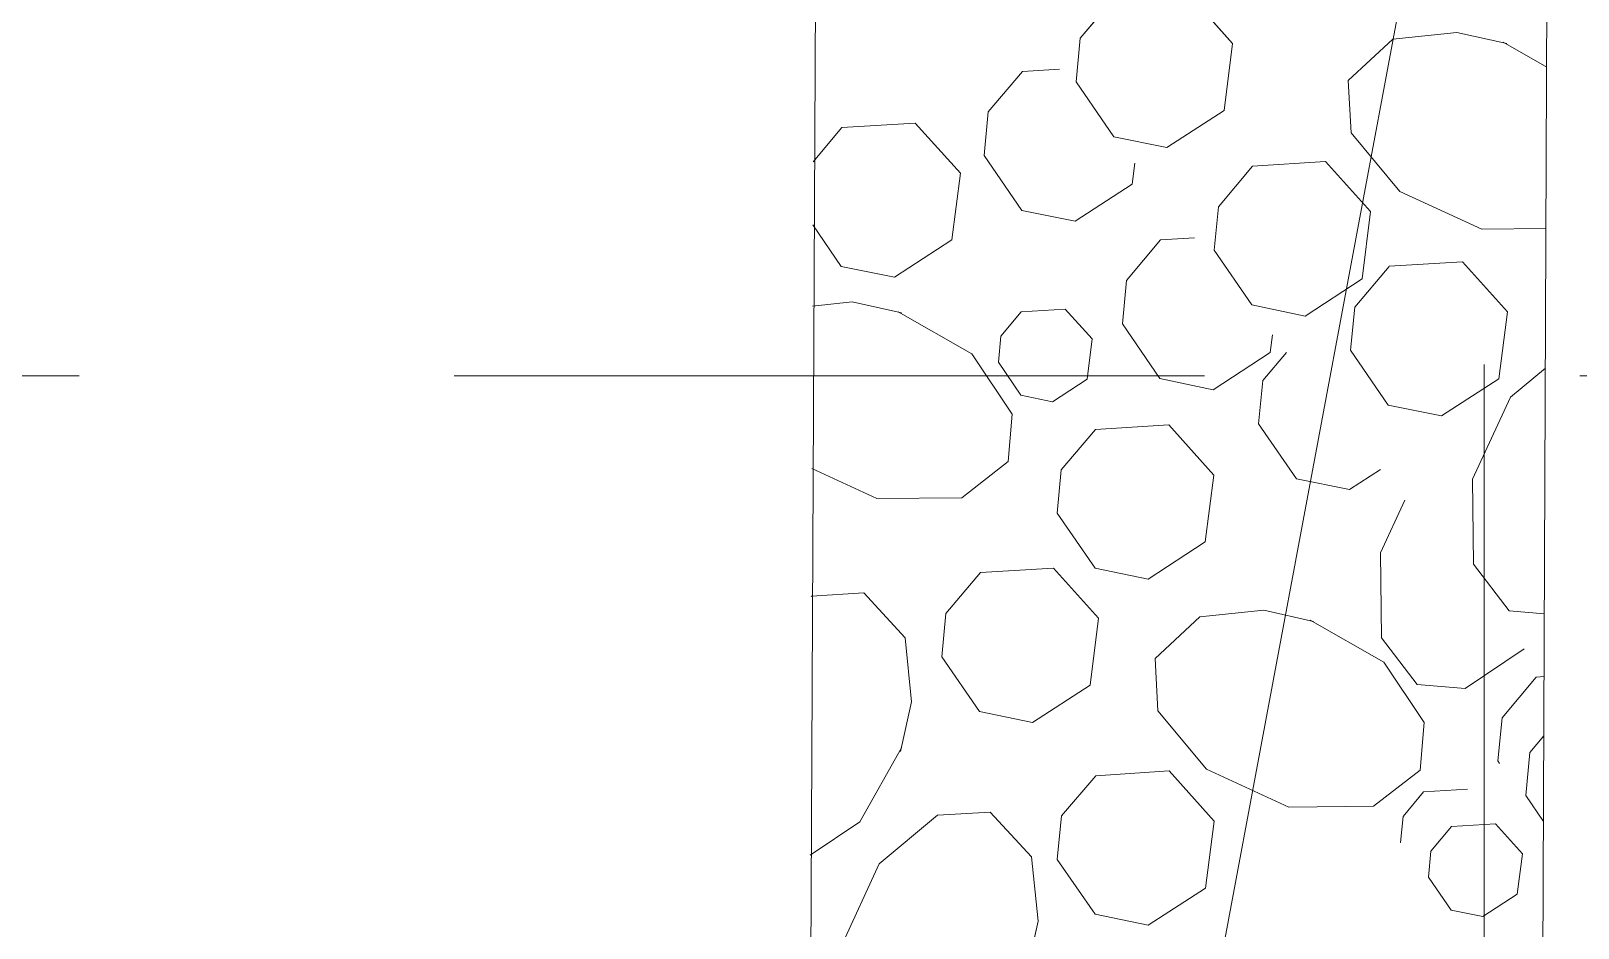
# Model space of a CAD drawing. Extents: x 33353 to 37237, y 80141 to 82571.
# Drawn here: x 36358.01 to 36387.4, y 82133.65 to 82150.69 of the extents above; entities that cross this region are included whole.
import ezdxf

# ---------------------------------------------------------------- set-up
doc = ezdxf.new("R2010")
doc.units = 0
doc.header["$MEASUREMENT"] = 0
doc.linetypes.add('HIDDEN', pattern=[0.375, 0.25, -0.125])
doc.layers.add('GRID', color=254, linetype='HIDDEN')
doc.layers.add('STRM-42', color=7, linetype='Continuous', lineweight=0)

msp = doc.modelspace()

# ---------------------------------------------------------------- linework, layer by layer
at = {"layer": 'GRID', "linetype": 'HIDDEN', "lineweight": 15, "ltscale": 57}
for p, q in [((36385.611, 82507.722), (36385.611, 80386.52)), ((33416.303, 82144.133), (37173.386, 82144.133))]:
    msp.add_line(p, q, dxfattribs=at)
at = {"layer": 'STRM-42', "color": 1, "linetype": 'Continuous', "lineweight": 0}
for p, q in [((36372.614, 82090.308), (36372.986, 82166.526)), ((36386.871, 82166.518), (36372.617, 82090.276)), ((36386.871, 82166.518), (36372.617, 82090.276)), ((36386.871, 82166.518), (36372.617, 82090.276)), ((36386.541, 82090.216), (36386.871, 82166.518)), ((36386.541, 82090.216), (36386.871, 82166.518)), ((36386.541, 82090.216), (36386.871, 82166.518)), ((36377.939, 82150.546), (36378.591, 82151.314)), ((36377.939, 82150.546), (36378.591, 82151.314)), ((36377.939, 82150.546), (36378.591, 82151.314)), ((36379.984, 82151.403), (36380.835, 82150.448)), ((36379.984, 82151.403), (36380.835, 82150.448)), ((36379.984, 82151.403), (36380.835, 82150.448)), ((36383.879, 82150.526), (36385.095, 82150.658)), ((36383.879, 82150.526), (36385.095, 82150.658)), ((36383.879, 82150.526), (36385.095, 82150.658)), ((36385.095, 82150.658), (36386.042, 82150.444)), ((36385.095, 82150.658), (36386.042, 82150.444)), ((36385.095, 82150.658), (36386.042, 82150.444)), ((36377.862, 82149.721), (36377.939, 82150.546)), ((36377.862, 82149.721), (36377.939, 82150.546)), ((36377.862, 82149.721), (36377.939, 82150.546)), ((36380.835, 82150.448), (36380.674, 82149.175)), ((36380.835, 82150.448), (36380.674, 82149.175)), ((36380.835, 82150.448), (36380.674, 82149.175)), ((36383.028, 82149.745), (36383.879, 82150.526)), ((36383.028, 82149.745), (36383.879, 82150.526)), ((36383.028, 82149.745), (36383.879, 82150.526)), ((36385.973, 82150.469), (36386.8, 82149.997)), ((36385.973, 82150.469), (36386.8, 82149.997)), ((36385.973, 82150.469), (36386.8, 82149.997)), ((36385.973, 82150.469), (36386.8, 82149.997)), ((36385.973, 82150.469), (36386.8, 82149.997)), ((36385.973, 82150.469), (36386.8, 82149.997)), ((36376.194, 82149.147), (36376.845, 82149.915)), ((36376.194, 82149.147), (36376.845, 82149.915)), ((36376.194, 82149.147), (36376.845, 82149.915)), ((36376.845, 82149.915), (36377.547, 82149.961)), ((36376.845, 82149.915), (36377.547, 82149.961)), ((36376.845, 82149.915), (36377.547, 82149.961)), ((36376.845, 82149.915), (36377.547, 82149.961)), ((36376.845, 82149.915), (36377.547, 82149.961)), ((36376.845, 82149.915), (36377.547, 82149.961)), ((36383.086, 82148.752), (36383.028, 82149.745)), ((36383.086, 82148.752), (36383.028, 82149.745)), ((36383.086, 82148.752), (36383.028, 82149.745)), ((36378.58, 82148.672), (36377.862, 82149.721)), ((36378.58, 82148.672), (36377.862, 82149.721)), ((36378.58, 82148.672), (36377.862, 82149.721)), ((36380.674, 82149.175), (36379.589, 82148.472)), ((36380.674, 82149.175), (36379.589, 82148.472)), ((36380.674, 82149.175), (36379.589, 82148.472)), ((36373.416, 82148.852), (36374.808, 82148.934)), ((36373.416, 82148.852), (36374.808, 82148.934)), ((36373.416, 82148.852), (36374.808, 82148.934)), ((36374.808, 82148.934), (36375.666, 82147.986)), ((36374.808, 82148.934), (36375.666, 82147.986)), ((36374.808, 82148.934), (36375.666, 82147.986)), ((36376.117, 82148.322), (36376.194, 82149.147)), ((36376.117, 82148.322), (36376.194, 82149.147)), ((36376.117, 82148.322), (36376.194, 82149.147)), ((36372.868, 82148.201), (36373.416, 82148.852)), ((36372.868, 82148.201), (36373.416, 82148.852)), ((36372.868, 82148.201), (36373.416, 82148.852)), ((36372.868, 82148.201), (36373.416, 82148.852)), ((36372.868, 82148.201), (36373.416, 82148.852)), ((36372.868, 82148.201), (36373.416, 82148.852)), ((36379.589, 82148.472), (36378.58, 82148.672)), ((36379.589, 82148.472), (36378.58, 82148.672)), ((36379.589, 82148.472), (36378.58, 82148.672)), ((36384.011, 82147.636), (36383.086, 82148.752)), ((36384.011, 82147.636), (36383.086, 82148.752)), ((36384.011, 82147.636), (36383.086, 82148.752)), ((36376.834, 82147.273), (36376.117, 82148.322)), ((36376.834, 82147.273), (36376.117, 82148.322)), ((36376.834, 82147.273), (36376.117, 82148.322)), ((36375.666, 82147.986), (36375.502, 82146.717)), ((36375.666, 82147.986), (36375.502, 82146.717)), ((36375.666, 82147.986), (36375.502, 82146.717)), ((36378.979, 82148.174), (36378.928, 82147.777)), ((36378.979, 82148.174), (36378.928, 82147.777)), ((36378.979, 82148.174), (36378.928, 82147.777)), ((36380.564, 82147.347), (36381.213, 82148.119)), ((36380.564, 82147.347), (36381.213, 82148.119)), ((36380.564, 82147.347), (36381.213, 82148.119)), ((36381.213, 82148.119), (36382.602, 82148.204)), ((36381.213, 82148.119), (36382.602, 82148.204)), ((36381.213, 82148.119), (36382.602, 82148.204)), ((36382.602, 82148.204), (36383.456, 82147.253)), ((36382.602, 82148.204), (36383.456, 82147.253)), ((36382.602, 82148.204), (36383.456, 82147.253)), ((36378.928, 82147.777), (36377.843, 82147.073)), ((36378.928, 82147.777), (36377.843, 82147.073)), ((36378.928, 82147.777), (36377.843, 82147.073)), ((36385.568, 82146.921), (36384.011, 82147.636)), ((36385.568, 82146.921), (36384.011, 82147.636)), ((36385.568, 82146.921), (36384.011, 82147.636)), ((36377.843, 82147.073), (36376.834, 82147.273)), ((36377.843, 82147.073), (36376.834, 82147.273)), ((36377.843, 82147.073), (36376.834, 82147.273)), ((36380.487, 82146.522), (36380.564, 82147.347)), ((36380.487, 82146.522), (36380.564, 82147.347)), ((36380.487, 82146.522), (36380.564, 82147.347)), ((36383.456, 82147.253), (36383.295, 82145.98)), ((36383.456, 82147.253), (36383.295, 82145.98)), ((36383.456, 82147.253), (36383.295, 82145.98)), ((36373.404, 82146.211), (36372.863, 82147.002)), ((36373.404, 82146.211), (36372.863, 82147.002)), ((36373.404, 82146.211), (36372.863, 82147.002)), ((36386.787, 82146.934), (36385.568, 82146.921)), ((36386.787, 82146.934), (36385.568, 82146.921)), ((36386.787, 82146.934), (36385.568, 82146.921)), ((36375.502, 82146.717), (36374.414, 82146.011)), ((36375.502, 82146.717), (36374.414, 82146.011)), ((36375.502, 82146.717), (36374.414, 82146.011)), ((36378.819, 82145.948), (36379.467, 82146.72)), ((36378.819, 82145.948), (36379.467, 82146.72)), ((36378.819, 82145.948), (36379.467, 82146.72)), ((36379.467, 82146.72), (36380.113, 82146.758)), ((36379.467, 82146.72), (36380.113, 82146.758)), ((36379.467, 82146.72), (36380.113, 82146.758)), ((36379.467, 82146.72), (36380.113, 82146.758)), ((36379.467, 82146.72), (36380.113, 82146.758)), ((36379.467, 82146.72), (36380.113, 82146.758)), ((36381.202, 82145.484), (36380.487, 82146.522)), ((36381.202, 82145.484), (36380.487, 82146.522)), ((36381.202, 82145.484), (36380.487, 82146.522)), ((36383.154, 82145.442), (36383.809, 82146.214)), ((36383.154, 82145.442), (36383.809, 82146.214)), ((36383.154, 82145.442), (36383.809, 82146.214)), ((36383.806, 82146.217), (36385.202, 82146.302)), ((36383.806, 82146.217), (36385.202, 82146.302)), ((36383.806, 82146.217), (36385.202, 82146.302)), ((36385.202, 82146.302), (36386.053, 82145.348)), ((36385.202, 82146.302), (36386.053, 82145.348)), ((36385.202, 82146.302), (36386.053, 82145.348)), ((36374.414, 82146.011), (36373.404, 82146.211)), ((36374.414, 82146.011), (36373.404, 82146.211)), ((36374.414, 82146.011), (36373.404, 82146.211)), ((36378.741, 82145.123), (36378.819, 82145.948)), ((36378.741, 82145.123), (36378.819, 82145.948)), ((36378.741, 82145.123), (36378.819, 82145.948)), ((36383.295, 82145.98), (36382.21, 82145.27)), ((36383.295, 82145.98), (36382.21, 82145.27)), ((36383.295, 82145.98), (36382.21, 82145.27)), ((36372.857, 82145.461), (36373.607, 82145.543)), ((36372.857, 82145.461), (36373.607, 82145.543)), ((36372.857, 82145.461), (36373.607, 82145.543)), ((36373.607, 82145.543), (36374.547, 82145.33)), ((36373.607, 82145.543), (36374.547, 82145.33)), ((36373.607, 82145.543), (36374.547, 82145.33)), ((36374.481, 82145.351), (36375.882, 82144.554)), ((36374.481, 82145.351), (36375.882, 82144.554)), ((36374.481, 82145.351), (36375.882, 82144.554)), ((36376.434, 82144.886), (36376.82, 82145.349)), ((36376.434, 82144.886), (36376.82, 82145.349)), ((36376.434, 82144.886), (36376.82, 82145.349)), ((36376.82, 82145.349), (36377.656, 82145.404)), ((36376.82, 82145.349), (36377.656, 82145.404)), ((36376.82, 82145.349), (36377.656, 82145.404)), ((36377.656, 82145.404), (36378.166, 82144.835)), ((36377.656, 82145.404), (36378.166, 82144.835)), ((36377.656, 82145.404), (36378.166, 82144.835)), ((36382.21, 82145.27), (36381.202, 82145.484)), ((36382.21, 82145.27), (36381.202, 82145.484)), ((36382.21, 82145.27), (36381.202, 82145.484)), ((36383.074, 82144.622), (36383.154, 82145.442)), ((36383.074, 82144.622), (36383.154, 82145.442)), ((36383.074, 82144.622), (36383.154, 82145.442)), ((36386.053, 82145.348), (36385.889, 82144.079)), ((36386.053, 82145.348), (36385.889, 82144.079)), ((36386.053, 82145.348), (36385.889, 82144.079)), ((36379.456, 82144.085), (36378.741, 82145.123)), ((36379.456, 82144.085), (36378.741, 82145.123)), ((36379.456, 82144.085), (36378.741, 82145.123)), ((36376.386, 82144.393), (36376.434, 82144.886)), ((36376.386, 82144.393), (36376.434, 82144.886)), ((36376.386, 82144.393), (36376.434, 82144.886)), ((36378.166, 82144.835), (36378.072, 82144.07)), ((36378.166, 82144.835), (36378.072, 82144.07)), ((36378.166, 82144.835), (36378.072, 82144.07)), ((36381.593, 82144.911), (36381.55, 82144.581)), ((36381.593, 82144.911), (36381.55, 82144.581)), ((36381.593, 82144.911), (36381.55, 82144.581)), ((36375.882, 82144.554), (36376.647, 82143.408)), ((36375.882, 82144.554), (36376.647, 82143.408)), ((36375.882, 82144.554), (36376.647, 82143.408)), ((36381.55, 82144.581), (36380.464, 82143.871)), ((36381.55, 82144.581), (36380.464, 82143.871)), ((36381.55, 82144.581), (36380.464, 82143.871)), ((36381.409, 82144.044), (36381.86, 82144.578)), ((36381.409, 82144.044), (36381.86, 82144.578)), ((36381.409, 82144.044), (36381.86, 82144.578)), ((36383.792, 82143.579), (36383.074, 82144.622)), ((36383.792, 82143.579), (36383.074, 82144.622)), ((36383.792, 82143.579), (36383.074, 82144.622)), ((36376.816, 82143.765), (36376.386, 82144.393)), ((36376.816, 82143.765), (36376.386, 82144.393)), ((36376.816, 82143.765), (36376.386, 82144.393)), ((36386.11, 82143.727), (36386.775, 82144.278)), ((36386.11, 82143.727), (36386.775, 82144.278)), ((36386.11, 82143.727), (36386.775, 82144.278)), ((36378.072, 82144.07), (36377.417, 82143.644)), ((36378.072, 82144.07), (36377.417, 82143.644)), ((36378.072, 82144.07), (36377.417, 82143.644)), ((36380.464, 82143.871), (36379.456, 82144.085)), ((36380.464, 82143.871), (36379.456, 82144.085)), ((36380.464, 82143.871), (36379.456, 82144.085)), ((36381.328, 82143.223), (36381.409, 82144.044)), ((36381.328, 82143.223), (36381.409, 82144.044)), ((36381.328, 82143.223), (36381.409, 82144.044)), ((36385.889, 82144.079), (36384.8, 82143.372)), ((36385.889, 82144.079), (36384.8, 82143.372)), ((36385.889, 82144.079), (36384.8, 82143.372)), ((36377.417, 82143.644), (36376.816, 82143.765)), ((36377.417, 82143.644), (36376.816, 82143.765)), ((36377.417, 82143.644), (36376.816, 82143.765)), ((36384.8, 82143.372), (36383.792, 82143.579)), ((36384.8, 82143.372), (36383.792, 82143.579)), ((36384.8, 82143.372), (36383.792, 82143.579)), ((36385.388, 82142.17), (36386.11, 82143.727)), ((36385.388, 82142.17), (36386.11, 82143.727)), ((36385.388, 82142.17), (36386.11, 82143.727)), ((36376.647, 82143.408), (36376.571, 82142.505)), ((36376.647, 82143.408), (36376.571, 82142.505)), ((36376.647, 82143.408), (36376.571, 82142.505)), ((36377.581, 82142.349), (36378.233, 82143.117)), ((36377.581, 82142.349), (36378.233, 82143.117)), ((36377.581, 82142.349), (36378.233, 82143.117)), ((36378.233, 82143.117), (36379.626, 82143.206)), ((36378.233, 82143.117), (36379.626, 82143.206)), ((36378.233, 82143.117), (36379.626, 82143.206)), ((36379.626, 82143.206), (36380.477, 82142.251)), ((36379.626, 82143.206), (36380.477, 82142.251)), ((36379.626, 82143.206), (36380.477, 82142.251)), ((36382.046, 82142.181), (36381.328, 82143.223)), ((36382.046, 82142.181), (36381.328, 82143.223)), ((36382.046, 82142.181), (36381.328, 82143.223)), ((36376.571, 82142.505), (36375.693, 82141.82)), ((36376.571, 82142.505), (36375.693, 82141.82)), ((36376.571, 82142.505), (36375.693, 82141.82)), ((36374.08, 82141.806), (36372.843, 82142.376)), ((36374.08, 82141.806), (36372.843, 82142.376)), ((36374.08, 82141.806), (36372.843, 82142.376)), ((36377.504, 82141.524), (36377.581, 82142.349)), ((36377.504, 82141.524), (36377.581, 82142.349)), ((36377.504, 82141.524), (36377.581, 82142.349)), ((36380.477, 82142.251), (36380.313, 82140.982)), ((36380.477, 82142.251), (36380.313, 82140.982)), ((36380.477, 82142.251), (36380.313, 82140.982)), ((36383.055, 82141.974), (36382.046, 82142.181)), ((36383.055, 82141.974), (36382.046, 82142.181)), ((36383.055, 82141.974), (36382.046, 82142.181)), ((36383.643, 82142.353), (36383.055, 82141.974)), ((36383.643, 82142.353), (36383.055, 82141.974)), ((36383.643, 82142.353), (36383.055, 82141.974)), ((36385.408, 82140.557), (36385.388, 82142.17)), ((36385.408, 82140.557), (36385.388, 82142.17)), ((36385.408, 82140.557), (36385.388, 82142.17)), ((36375.693, 82141.82), (36374.08, 82141.806)), ((36375.693, 82141.82), (36374.08, 82141.806)), ((36375.693, 82141.82), (36374.08, 82141.806)), ((36378.222, 82140.482), (36377.504, 82141.524)), ((36378.222, 82140.482), (36377.504, 82141.524)), ((36378.222, 82140.482), (36377.504, 82141.524)), ((36383.643, 82140.772), (36384.108, 82141.772)), ((36383.643, 82140.772), (36384.108, 82141.772)), ((36383.643, 82140.772), (36384.108, 82141.772)), ((36380.313, 82140.982), (36379.231, 82140.275)), ((36380.313, 82140.982), (36379.231, 82140.275)), ((36380.313, 82140.982), (36379.231, 82140.275)), ((36383.663, 82139.158), (36383.643, 82140.772)), ((36383.663, 82139.158), (36383.643, 82140.772)), ((36383.663, 82139.158), (36383.643, 82140.772)), ((36375.392, 82139.623), (36376.045, 82140.398)), ((36375.392, 82139.623), (36376.045, 82140.398)), ((36375.392, 82139.623), (36376.045, 82140.398)), ((36376.045, 82140.398), (36377.434, 82140.484)), ((36376.045, 82140.398), (36377.434, 82140.484)), ((36376.045, 82140.398), (36377.434, 82140.484)), ((36377.434, 82140.484), (36378.288, 82139.532)), ((36377.434, 82140.484), (36378.288, 82139.532)), ((36377.434, 82140.484), (36378.288, 82139.532)), ((36379.231, 82140.275), (36378.222, 82140.482)), ((36379.231, 82140.275), (36378.222, 82140.482)), ((36379.231, 82140.275), (36378.222, 82140.482)), ((36386.089, 82139.669), (36385.408, 82140.557)), ((36386.089, 82139.669), (36385.408, 82140.557)), ((36386.089, 82139.669), (36385.408, 82140.557)), ((36372.833, 82139.946), (36372.837, 82139.949)), ((36372.833, 82139.946), (36372.837, 82139.949)), ((36372.833, 82139.946), (36372.837, 82139.949)), ((36372.837, 82139.949), (36373.834, 82140.01)), ((36372.837, 82139.949), (36373.834, 82140.01)), ((36372.837, 82139.949), (36373.834, 82140.01)), ((36373.834, 82140.01), (36374.614, 82139.159)), ((36373.834, 82140.01), (36374.614, 82139.159)), ((36373.834, 82140.01), (36374.614, 82139.159)), ((36375.315, 82138.798), (36375.392, 82139.623)), ((36375.315, 82138.798), (36375.392, 82139.623)), ((36375.315, 82138.798), (36375.392, 82139.623)), ((36378.288, 82139.532), (36378.127, 82138.259)), ((36378.288, 82139.532), (36378.127, 82138.259)), ((36378.288, 82139.532), (36378.127, 82138.259)), ((36379.362, 82138.768), (36380.213, 82139.556)), ((36379.362, 82138.768), (36380.213, 82139.556)), ((36379.362, 82138.768), (36380.213, 82139.556)), ((36380.213, 82139.556), (36381.429, 82139.681)), ((36380.213, 82139.556), (36381.429, 82139.681)), ((36380.213, 82139.556), (36381.429, 82139.681)), ((36381.429, 82139.681), (36382.372, 82139.471)), ((36381.429, 82139.681), (36382.372, 82139.471)), ((36381.429, 82139.681), (36382.372, 82139.471)), ((36382.306, 82139.492), (36383.707, 82138.695)), ((36382.306, 82139.492), (36383.707, 82138.695)), ((36382.306, 82139.492), (36383.707, 82138.695)), ((36386.755, 82139.615), (36386.089, 82139.669)), ((36386.755, 82139.615), (36386.089, 82139.669)), ((36386.755, 82139.615), (36386.089, 82139.669)), ((36374.614, 82139.159), (36374.739, 82137.943)), ((36374.614, 82139.159), (36374.739, 82137.943)), ((36374.614, 82139.159), (36374.739, 82137.943)), ((36384.343, 82138.27), (36383.663, 82139.158)), ((36384.343, 82138.27), (36383.663, 82139.158)), ((36384.343, 82138.27), (36383.663, 82139.158)), ((36386.371, 82138.948), (36385.25, 82138.197)), ((36386.371, 82138.948), (36385.25, 82138.197)), ((36386.371, 82138.948), (36385.25, 82138.197)), ((36376.03, 82137.76), (36375.315, 82138.798)), ((36376.03, 82137.76), (36375.315, 82138.798)), ((36376.03, 82137.76), (36375.315, 82138.798)), ((36379.416, 82137.772), (36379.362, 82138.768)), ((36379.416, 82137.772), (36379.362, 82138.768)), ((36379.416, 82137.772), (36379.362, 82138.768)), ((36383.707, 82138.695), (36384.476, 82137.552)), ((36383.707, 82138.695), (36384.476, 82137.552)), ((36383.707, 82138.695), (36384.476, 82137.552)), ((36385.954, 82137.642), (36386.603, 82138.414)), ((36385.954, 82137.642), (36386.603, 82138.414)), ((36385.954, 82137.642), (36386.603, 82138.414)), ((36386.603, 82138.414), (36386.75, 82138.424)), ((36386.603, 82138.414), (36386.75, 82138.424)), ((36386.603, 82138.414), (36386.75, 82138.424)), ((36386.603, 82138.414), (36386.75, 82138.424)), ((36386.603, 82138.414), (36386.75, 82138.424)), ((36386.603, 82138.414), (36386.75, 82138.424)), ((36378.127, 82138.259), (36377.035, 82137.55)), ((36378.127, 82138.259), (36377.035, 82137.55)), ((36378.127, 82138.259), (36377.035, 82137.55)), ((36385.25, 82138.197), (36384.343, 82138.27)), ((36385.25, 82138.197), (36384.343, 82138.27)), ((36385.25, 82138.197), (36384.343, 82138.27)), ((36374.739, 82137.943), (36374.526, 82136.997)), ((36374.739, 82137.943), (36374.526, 82136.997)), ((36374.739, 82137.943), (36374.526, 82136.997)), ((36377.035, 82137.55), (36376.03, 82137.76)), ((36377.035, 82137.55), (36376.03, 82137.76)), ((36377.035, 82137.55), (36376.03, 82137.76)), ((36380.342, 82136.663), (36379.416, 82137.772)), ((36380.342, 82136.663), (36379.416, 82137.772)), ((36380.342, 82136.663), (36379.416, 82137.772)), ((36384.476, 82137.552), (36384.396, 82136.646)), ((36384.476, 82137.552), (36384.396, 82136.646)), ((36384.476, 82137.552), (36384.396, 82136.646)), ((36385.874, 82136.821), (36385.954, 82137.642)), ((36385.874, 82136.821), (36385.954, 82137.642)), ((36385.874, 82136.821), (36385.954, 82137.642)), ((36386.482, 82136.982), (36386.745, 82137.295)), ((36386.482, 82136.982), (36386.745, 82137.295)), ((36386.482, 82136.982), (36386.745, 82137.295)), ((36374.55, 82137.066), (36373.754, 82135.665)), ((36374.55, 82137.066), (36373.754, 82135.665)), ((36374.55, 82137.066), (36373.754, 82135.665)), ((36385.906, 82136.773), (36385.874, 82136.821)), ((36385.906, 82136.773), (36385.874, 82136.821)), ((36385.906, 82136.773), (36385.874, 82136.821)), ((36386.402, 82136.161), (36386.482, 82136.982)), ((36386.402, 82136.161), (36386.482, 82136.982)), ((36386.402, 82136.161), (36386.482, 82136.982)), ((36377.584, 82135.775), (36378.238, 82136.54)), ((36377.584, 82135.775), (36378.238, 82136.54)), ((36377.584, 82135.775), (36378.238, 82136.54)), ((36378.238, 82136.54), (36379.628, 82136.632)), ((36378.238, 82136.54), (36379.628, 82136.632)), ((36378.238, 82136.54), (36379.628, 82136.632)), ((36379.628, 82136.632), (36380.485, 82135.677)), ((36379.628, 82136.632), (36380.485, 82135.677)), ((36379.628, 82136.632), (36380.485, 82135.677)), ((36381.901, 82135.944), (36380.342, 82136.663)), ((36381.901, 82135.944), (36380.342, 82136.663)), ((36381.901, 82135.944), (36380.342, 82136.663)), ((36384.396, 82136.646), (36383.512, 82135.961)), ((36384.396, 82136.646), (36383.512, 82135.961)), ((36384.396, 82136.646), (36383.512, 82135.961)), ((36384.074, 82135.766), (36384.463, 82136.232)), ((36384.074, 82135.766), (36384.463, 82136.232)), ((36384.074, 82135.766), (36384.463, 82136.232)), ((36384.463, 82136.232), (36385.295, 82136.284)), ((36384.463, 82136.232), (36385.295, 82136.284)), ((36384.463, 82136.232), (36385.295, 82136.284)), ((36384.463, 82136.232), (36385.295, 82136.284)), ((36384.463, 82136.232), (36385.295, 82136.284)), ((36384.463, 82136.232), (36385.295, 82136.284)), ((36383.512, 82135.961), (36381.901, 82135.944)), ((36383.512, 82135.961), (36381.901, 82135.944)), ((36383.512, 82135.961), (36381.901, 82135.944)), ((36386.738, 82135.67), (36386.402, 82136.161)), ((36386.738, 82135.67), (36386.402, 82136.161)), ((36386.738, 82135.67), (36386.402, 82136.161)), ((36373.754, 82135.665), (36372.811, 82135.031)), ((36373.754, 82135.665), (36372.811, 82135.031)), ((36373.754, 82135.665), (36372.811, 82135.031)), ((36374.123, 82134.866), (36375.233, 82135.792)), ((36374.123, 82134.866), (36375.233, 82135.792)), ((36374.123, 82134.866), (36375.233, 82135.792)), ((36375.233, 82135.792), (36376.233, 82135.849)), ((36375.233, 82135.792), (36376.233, 82135.849)), ((36375.233, 82135.792), (36376.233, 82135.849)), ((36376.233, 82135.849), (36377.013, 82134.998)), ((36376.233, 82135.849), (36377.013, 82134.998)), ((36376.233, 82135.849), (36377.013, 82134.998)), ((36377.506, 82134.951), (36377.584, 82135.775)), ((36377.506, 82134.951), (36377.584, 82135.775)), ((36377.506, 82134.951), (36377.584, 82135.775)), ((36380.485, 82135.677), (36380.318, 82134.405)), ((36380.485, 82135.677), (36380.318, 82134.405)), ((36380.485, 82135.677), (36380.318, 82134.405)), ((36384.026, 82135.273), (36384.074, 82135.766)), ((36384.026, 82135.273), (36384.074, 82135.766)), ((36384.026, 82135.273), (36384.074, 82135.766)), ((36384.602, 82135.107), (36384.992, 82135.573)), ((36384.602, 82135.107), (36384.992, 82135.573)), ((36384.602, 82135.107), (36384.992, 82135.573)), ((36384.992, 82135.573), (36385.83, 82135.624)), ((36384.992, 82135.573), (36385.83, 82135.624)), ((36384.992, 82135.573), (36385.83, 82135.624)), ((36385.83, 82135.624), (36386.341, 82135.055)), ((36385.83, 82135.624), (36386.341, 82135.055)), ((36385.83, 82135.624), (36386.341, 82135.055)), ((36384.029, 82135.269), (36384.026, 82135.273)), ((36384.029, 82135.269), (36384.026, 82135.273)), ((36384.029, 82135.269), (36384.026, 82135.273)), ((36384.555, 82134.614), (36384.602, 82135.107)), ((36384.555, 82134.614), (36384.602, 82135.107)), ((36384.555, 82134.614), (36384.602, 82135.107)), ((36386.341, 82135.055), (36386.24, 82134.291)), ((36386.341, 82135.055), (36386.24, 82134.291)), ((36386.341, 82135.055), (36386.24, 82134.291)), ((36373.408, 82133.31), (36374.123, 82134.866)), ((36373.408, 82133.31), (36374.123, 82134.866)), ((36373.408, 82133.31), (36374.123, 82134.866)), ((36377.013, 82134.998), (36377.141, 82133.779)), ((36377.013, 82134.998), (36377.141, 82133.779)), ((36377.013, 82134.998), (36377.141, 82133.779)), ((36378.224, 82133.908), (36377.506, 82134.951)), ((36378.224, 82133.908), (36377.506, 82134.951)), ((36378.224, 82133.908), (36377.506, 82134.951)), ((36384.988, 82133.989), (36384.555, 82134.614)), ((36384.988, 82133.989), (36384.555, 82134.614)), ((36384.988, 82133.989), (36384.555, 82134.614)), ((36380.318, 82134.405), (36379.229, 82133.699)), ((36380.318, 82134.405), (36379.229, 82133.699)), ((36380.318, 82134.405), (36379.229, 82133.699)), ((36386.24, 82134.291), (36385.589, 82133.868)), ((36386.24, 82134.291), (36385.589, 82133.868)), ((36386.24, 82134.291), (36385.589, 82133.868)), ((36379.229, 82133.699), (36378.224, 82133.908)), ((36379.229, 82133.699), (36378.224, 82133.908)), ((36379.229, 82133.699), (36378.224, 82133.908)), ((36385.589, 82133.868), (36384.988, 82133.989)), ((36385.589, 82133.868), (36384.988, 82133.989)), ((36385.589, 82133.868), (36384.988, 82133.989)), ((36377.141, 82133.779), (36376.931, 82132.835)), ((36377.141, 82133.779), (36376.931, 82132.835)), ((36377.141, 82133.779), (36376.931, 82132.835))]:
    msp.add_line(p, q, dxfattribs=at)
for points in [[(36378.58, 82148.672), (36377.862, 82149.721), (36377.939, 82150.546), (36378.591, 82151.314)], [(36378.58, 82148.672), (36377.862, 82149.721), (36377.939, 82150.546), (36378.591, 82151.314)], [(36378.58, 82148.672), (36377.862, 82149.721), (36377.939, 82150.546), (36378.591, 82151.314)], [(36378.591, 82151.314), (36379.984, 82151.403), (36380.835, 82150.448), (36380.674, 82149.175), (36379.589, 82148.472), (36378.58, 82148.672)], [(36378.591, 82151.314), (36379.984, 82151.403), (36380.835, 82150.448), (36380.674, 82149.175), (36379.589, 82148.472), (36378.58, 82148.672)], [(36378.591, 82151.314), (36379.984, 82151.403), (36380.835, 82150.448), (36380.674, 82149.175), (36379.589, 82148.472), (36378.58, 82148.672)], [(36386.787, 82146.934), (36385.568, 82146.921), (36384.011, 82147.636), (36383.086, 82148.752), (36383.028, 82149.745), (36383.879, 82150.526), (36385.095, 82150.658), (36386.042, 82150.444)], [(36386.787, 82146.934), (36385.568, 82146.921), (36384.011, 82147.636), (36383.086, 82148.752), (36383.028, 82149.745), (36383.879, 82150.526), (36385.095, 82150.658), (36386.042, 82150.444)], [(36386.787, 82146.934), (36385.568, 82146.921), (36384.011, 82147.636), (36383.086, 82148.752), (36383.028, 82149.745), (36383.879, 82150.526), (36385.095, 82150.658), (36386.042, 82150.444)], [(36378.979, 82148.174), (36378.928, 82147.777), (36377.843, 82147.073), (36376.834, 82147.273), (36376.117, 82148.322), (36376.194, 82149.147), (36376.845, 82149.915)], [(36378.979, 82148.174), (36378.928, 82147.777), (36377.843, 82147.073), (36376.834, 82147.273), (36376.117, 82148.322), (36376.194, 82149.147), (36376.845, 82149.915)], [(36378.979, 82148.174), (36378.928, 82147.777), (36377.843, 82147.073), (36376.834, 82147.273), (36376.117, 82148.322), (36376.194, 82149.147), (36376.845, 82149.915)], [(36373.416, 82148.852), (36374.808, 82148.934), (36375.666, 82147.986), (36375.502, 82146.717), (36374.414, 82146.011), (36373.404, 82146.211), (36372.863, 82147.002)], [(36373.416, 82148.852), (36374.808, 82148.934), (36375.666, 82147.986), (36375.502, 82146.717), (36374.414, 82146.011), (36373.404, 82146.211), (36372.863, 82147.002)], [(36373.416, 82148.852), (36374.808, 82148.934), (36375.666, 82147.986), (36375.502, 82146.717), (36374.414, 82146.011), (36373.404, 82146.211), (36372.863, 82147.002)], [(36381.213, 82148.119), (36382.602, 82148.204), (36383.456, 82147.253), (36383.295, 82145.98), (36382.21, 82145.27), (36381.202, 82145.484), (36380.487, 82146.522), (36380.564, 82147.347), (36381.213, 82148.119)], [(36381.213, 82148.119), (36382.602, 82148.204), (36383.456, 82147.253), (36383.295, 82145.98), (36382.21, 82145.27), (36381.202, 82145.484), (36380.487, 82146.522), (36380.564, 82147.347), (36381.213, 82148.119)], [(36381.213, 82148.119), (36382.602, 82148.204), (36383.456, 82147.253), (36383.295, 82145.98), (36382.21, 82145.27), (36381.202, 82145.484), (36380.487, 82146.522), (36380.564, 82147.347), (36381.213, 82148.119)], [(36381.593, 82144.911), (36381.55, 82144.581), (36380.464, 82143.871), (36379.456, 82144.085), (36378.741, 82145.123), (36378.819, 82145.948), (36379.467, 82146.72)], [(36381.593, 82144.911), (36381.55, 82144.581), (36380.464, 82143.871), (36379.456, 82144.085), (36378.741, 82145.123), (36378.819, 82145.948), (36379.467, 82146.72)], [(36381.593, 82144.911), (36381.55, 82144.581), (36380.464, 82143.871), (36379.456, 82144.085), (36378.741, 82145.123), (36378.819, 82145.948), (36379.467, 82146.72)], [(36383.806, 82146.217), (36385.202, 82146.302), (36386.053, 82145.348), (36385.889, 82144.079), (36384.8, 82143.372), (36383.792, 82143.579), (36383.074, 82144.622), (36383.154, 82145.442), (36383.809, 82146.214)], [(36383.806, 82146.217), (36385.202, 82146.302), (36386.053, 82145.348), (36385.889, 82144.079), (36384.8, 82143.372), (36383.792, 82143.579), (36383.074, 82144.622), (36383.154, 82145.442), (36383.809, 82146.214)], [(36383.806, 82146.217), (36385.202, 82146.302), (36386.053, 82145.348), (36385.889, 82144.079), (36384.8, 82143.372), (36383.792, 82143.579), (36383.074, 82144.622), (36383.154, 82145.442), (36383.809, 82146.214)], [(36374.481, 82145.351), (36375.882, 82144.554), (36376.647, 82143.408), (36376.571, 82142.505), (36375.693, 82141.82), (36374.08, 82141.806), (36372.843, 82142.376)], [(36374.481, 82145.351), (36375.882, 82144.554), (36376.647, 82143.408), (36376.571, 82142.505), (36375.693, 82141.82), (36374.08, 82141.806), (36372.843, 82142.376)], [(36374.481, 82145.351), (36375.882, 82144.554), (36376.647, 82143.408), (36376.571, 82142.505), (36375.693, 82141.82), (36374.08, 82141.806), (36372.843, 82142.376)], [(36372.857, 82145.461), (36373.607, 82145.543), (36374.547, 82145.33)], [(36372.857, 82145.461), (36373.607, 82145.543), (36374.547, 82145.33)], [(36372.857, 82145.461), (36373.607, 82145.543), (36374.547, 82145.33)], [(36376.82, 82145.349), (36377.656, 82145.404), (36378.166, 82144.835), (36378.072, 82144.07), (36377.417, 82143.644), (36376.816, 82143.765), (36376.386, 82144.393), (36376.434, 82144.886), (36376.82, 82145.349)], [(36376.82, 82145.349), (36377.656, 82145.404), (36378.166, 82144.835), (36378.072, 82144.07), (36377.417, 82143.644), (36376.816, 82143.765), (36376.386, 82144.393), (36376.434, 82144.886), (36376.82, 82145.349)], [(36376.82, 82145.349), (36377.656, 82145.404), (36378.166, 82144.835), (36378.072, 82144.07), (36377.417, 82143.644), (36376.816, 82143.765), (36376.386, 82144.393), (36376.434, 82144.886), (36376.82, 82145.349)], [(36383.643, 82142.353), (36383.055, 82141.974), (36382.046, 82142.181), (36381.328, 82143.223), (36381.409, 82144.044), (36381.86, 82144.578)], [(36383.643, 82142.353), (36383.055, 82141.974), (36382.046, 82142.181), (36381.328, 82143.223), (36381.409, 82144.044), (36381.86, 82144.578)], [(36383.643, 82142.353), (36383.055, 82141.974), (36382.046, 82142.181), (36381.328, 82143.223), (36381.409, 82144.044), (36381.86, 82144.578)], [(36386.755, 82139.615), (36386.089, 82139.669), (36385.408, 82140.557), (36385.388, 82142.17), (36386.11, 82143.727), (36386.775, 82144.278)], [(36386.755, 82139.615), (36386.089, 82139.669), (36385.408, 82140.557), (36385.388, 82142.17), (36386.11, 82143.727), (36386.775, 82144.278)], [(36386.755, 82139.615), (36386.089, 82139.669), (36385.408, 82140.557), (36385.388, 82142.17), (36386.11, 82143.727), (36386.775, 82144.278)], [(36378.233, 82143.117), (36379.626, 82143.206), (36380.477, 82142.251), (36380.313, 82140.982), (36379.231, 82140.275), (36378.222, 82140.482), (36377.504, 82141.524), (36377.581, 82142.349), (36378.233, 82143.117)], [(36378.233, 82143.117), (36379.626, 82143.206), (36380.477, 82142.251), (36380.313, 82140.982), (36379.231, 82140.275), (36378.222, 82140.482), (36377.504, 82141.524), (36377.581, 82142.349), (36378.233, 82143.117)], [(36378.233, 82143.117), (36379.626, 82143.206), (36380.477, 82142.251), (36380.313, 82140.982), (36379.231, 82140.275), (36378.222, 82140.482), (36377.504, 82141.524), (36377.581, 82142.349), (36378.233, 82143.117)], [(36386.371, 82138.948), (36385.25, 82138.197), (36384.343, 82138.27), (36383.663, 82139.158), (36383.643, 82140.772), (36384.108, 82141.772)], [(36386.371, 82138.948), (36385.25, 82138.197), (36384.343, 82138.27), (36383.663, 82139.158), (36383.643, 82140.772), (36384.108, 82141.772)], [(36386.371, 82138.948), (36385.25, 82138.197), (36384.343, 82138.27), (36383.663, 82139.158), (36383.643, 82140.772), (36384.108, 82141.772)], [(36376.045, 82140.398), (36377.434, 82140.484), (36378.288, 82139.532), (36378.127, 82138.259), (36377.035, 82137.55), (36376.03, 82137.76), (36375.315, 82138.798), (36375.392, 82139.623), (36376.045, 82140.398)], [(36376.045, 82140.398), (36377.434, 82140.484), (36378.288, 82139.532), (36378.127, 82138.259), (36377.035, 82137.55), (36376.03, 82137.76), (36375.315, 82138.798), (36375.392, 82139.623), (36376.045, 82140.398)], [(36376.045, 82140.398), (36377.434, 82140.484), (36378.288, 82139.532), (36378.127, 82138.259), (36377.035, 82137.55), (36376.03, 82137.76), (36375.315, 82138.798), (36375.392, 82139.623), (36376.045, 82140.398)], [(36372.833, 82139.946), (36372.837, 82139.949), (36373.834, 82140.01), (36374.614, 82139.159), (36374.739, 82137.943), (36374.526, 82136.997)], [(36372.833, 82139.946), (36372.837, 82139.949), (36373.834, 82140.01), (36374.614, 82139.159), (36374.739, 82137.943), (36374.526, 82136.997)], [(36372.833, 82139.946), (36372.837, 82139.949), (36373.834, 82140.01), (36374.614, 82139.159), (36374.739, 82137.943), (36374.526, 82136.997)], [(36382.306, 82139.492), (36383.707, 82138.695), (36384.476, 82137.552), (36384.396, 82136.646), (36383.512, 82135.961), (36381.901, 82135.944), (36380.342, 82136.663), (36379.416, 82137.772), (36379.362, 82138.768), (36380.213, 82139.556), (36381.429, 82139.681), (36382.372, 82139.471)], [(36382.306, 82139.492), (36383.707, 82138.695), (36384.476, 82137.552), (36384.396, 82136.646), (36383.512, 82135.961), (36381.901, 82135.944), (36380.342, 82136.663), (36379.416, 82137.772), (36379.362, 82138.768), (36380.213, 82139.556), (36381.429, 82139.681), (36382.372, 82139.471)], [(36382.306, 82139.492), (36383.707, 82138.695), (36384.476, 82137.552), (36384.396, 82136.646), (36383.512, 82135.961), (36381.901, 82135.944), (36380.342, 82136.663), (36379.416, 82137.772), (36379.362, 82138.768), (36380.213, 82139.556), (36381.429, 82139.681), (36382.372, 82139.471)], [(36385.906, 82136.773), (36385.874, 82136.821), (36385.954, 82137.642), (36386.603, 82138.414)], [(36385.906, 82136.773), (36385.874, 82136.821), (36385.954, 82137.642), (36386.603, 82138.414)], [(36385.906, 82136.773), (36385.874, 82136.821), (36385.954, 82137.642), (36386.603, 82138.414)], [(36386.738, 82135.67), (36386.402, 82136.161), (36386.482, 82136.982), (36386.745, 82137.295)], [(36386.738, 82135.67), (36386.402, 82136.161), (36386.482, 82136.982), (36386.745, 82137.295)], [(36386.738, 82135.67), (36386.402, 82136.161), (36386.482, 82136.982), (36386.745, 82137.295)], [(36374.55, 82137.066), (36373.754, 82135.665), (36372.811, 82135.031)], [(36374.55, 82137.066), (36373.754, 82135.665), (36372.811, 82135.031)], [(36374.55, 82137.066), (36373.754, 82135.665), (36372.811, 82135.031)], [(36378.238, 82136.54), (36379.628, 82136.632), (36380.485, 82135.677), (36380.318, 82134.405), (36379.229, 82133.699), (36378.224, 82133.908), (36377.506, 82134.951), (36377.584, 82135.775), (36378.238, 82136.54)], [(36378.238, 82136.54), (36379.628, 82136.632), (36380.485, 82135.677), (36380.318, 82134.405), (36379.229, 82133.699), (36378.224, 82133.908), (36377.506, 82134.951), (36377.584, 82135.775), (36378.238, 82136.54)], [(36378.238, 82136.54), (36379.628, 82136.632), (36380.485, 82135.677), (36380.318, 82134.405), (36379.229, 82133.699), (36378.224, 82133.908), (36377.506, 82134.951), (36377.584, 82135.775), (36378.238, 82136.54)], [(36384.029, 82135.269), (36384.026, 82135.273), (36384.074, 82135.766), (36384.463, 82136.232)], [(36384.029, 82135.269), (36384.026, 82135.273), (36384.074, 82135.766), (36384.463, 82136.232)], [(36384.029, 82135.269), (36384.026, 82135.273), (36384.074, 82135.766), (36384.463, 82136.232)], [(36376.956, 82132.904), (36376.16, 82131.504), (36375.006, 82130.733), (36374.109, 82130.808), (36373.422, 82131.696), (36373.408, 82133.31), (36374.123, 82134.866), (36375.233, 82135.792), (36376.233, 82135.849), (36377.013, 82134.998), (36377.141, 82133.779), (36376.931, 82132.835)], [(36376.956, 82132.904), (36376.16, 82131.504), (36375.006, 82130.733), (36374.109, 82130.808), (36373.422, 82131.696), (36373.408, 82133.31), (36374.123, 82134.866), (36375.233, 82135.792), (36376.233, 82135.849), (36377.013, 82134.998), (36377.141, 82133.779), (36376.931, 82132.835)], [(36376.956, 82132.904), (36376.16, 82131.504), (36375.006, 82130.733), (36374.109, 82130.808), (36373.422, 82131.696), (36373.408, 82133.31), (36374.123, 82134.866), (36375.233, 82135.792), (36376.233, 82135.849), (36377.013, 82134.998), (36377.141, 82133.779), (36376.931, 82132.835)], [(36384.992, 82135.573), (36385.83, 82135.624), (36386.341, 82135.055), (36386.24, 82134.291), (36385.589, 82133.868), (36384.988, 82133.989), (36384.555, 82134.614), (36384.602, 82135.107), (36384.992, 82135.573)], [(36384.992, 82135.573), (36385.83, 82135.624), (36386.341, 82135.055), (36386.24, 82134.291), (36385.589, 82133.868), (36384.988, 82133.989), (36384.555, 82134.614), (36384.602, 82135.107), (36384.992, 82135.573)], [(36384.992, 82135.573), (36385.83, 82135.624), (36386.341, 82135.055), (36386.24, 82134.291), (36385.589, 82133.868), (36384.988, 82133.989), (36384.555, 82134.614), (36384.602, 82135.107), (36384.992, 82135.573)]]:
    msp.add_lwpolyline(points, dxfattribs=at)

doc.saveas('drawing.dxf')
